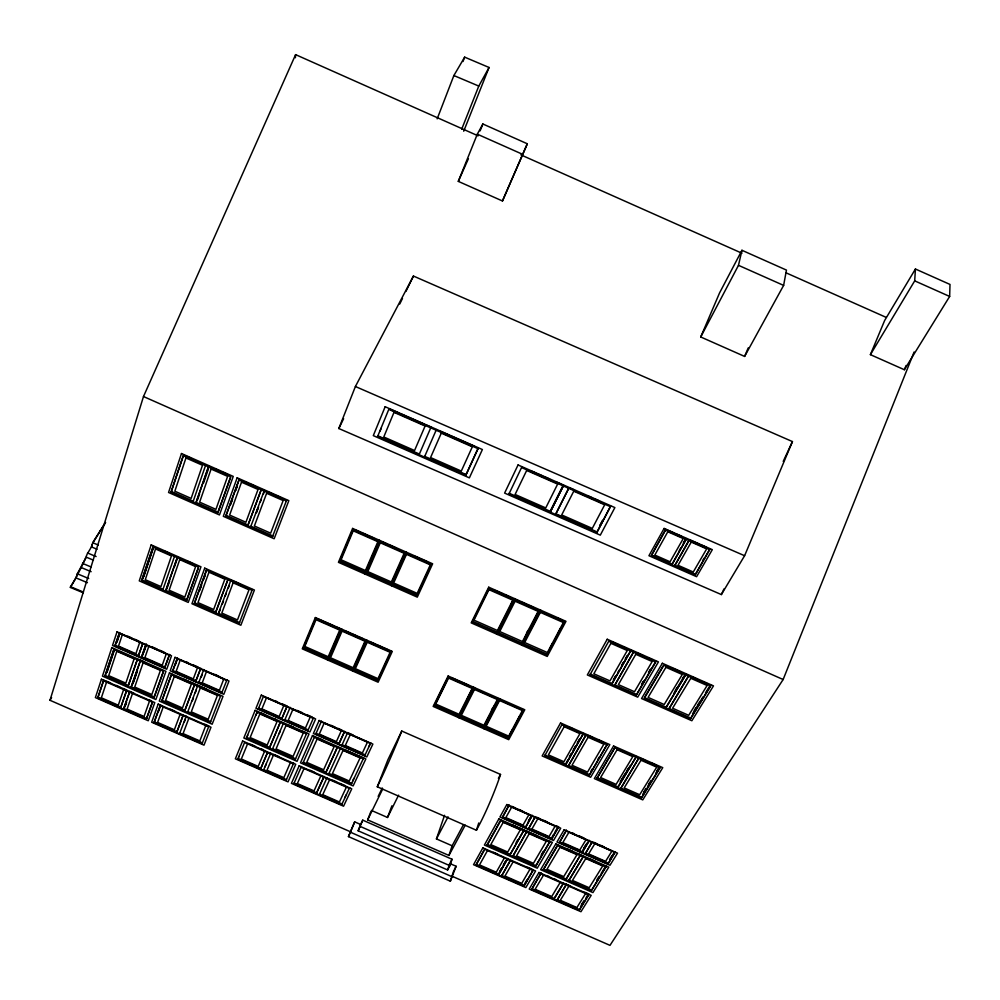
<?xml version="1.0" encoding="UTF-8"?>
<svg xmlns="http://www.w3.org/2000/svg" width="1000" height="1000" viewBox="0 0 1000 1000"><rect width="100%" height="100%" fill="white"/><g stroke="black" fill="none" stroke-linecap="round" stroke-linejoin="round"><path stroke-width="1.5" d="M949.65 296.45L950 284.438L915.425 269.012L884.638 320.513L870.4 354.65L904.362 369.725L949.65 296.45L914.7 280.863L915.425 269.012M295.4 57.75L295.6 54.638L478.137 135.85M783.625 285.4L786.45 270.087L741.95 250.287L719.562 292.925L700.725 336.975L744.613 356.425L783.625 285.4L738.487 265.325L741.95 250.287M690.45 718.775L710.713 686.038L663.8 665.312L644.25 698.388L690.45 718.775L710.863 685.263M695.113 575L710 548.913L695.113 575L651.363 555.763L665.775 529.438L674.087 533.1M688.838 675.537L668.763 709.2L688.05 676.85M666.125 707.188L665.962 707.962L686 674.287L666.125 707.188L644.438 697.613L663.188 665.875M596.925 778.475L615.188 747.125L596.925 778.475L641.375 798.037L660.275 766.988M688.475 541.112L674.575 565.962L689.075 540.487M672.087 564.075L671.925 564.8L686.562 538.587L672.087 564.075L651.538 555.037L665.775 529.438M639.1 757.663L620.5 788.85L638.3 758.988M608.013 863.95L615.288 851.762L608.013 863.95L559.35 842.6L566.375 830.288L559.35 842.6M591.237 890.863L606.312 866.188L591.237 890.863L543.25 869.837L557.75 844.875M618 786.888L617.812 787.663L636.375 756.462L618 786.888L597.125 777.7M611.938 683.6L630.975 650.3L611.75 684.362L611.938 683.6L590.212 674.013L590.013 674.762L636.263 695.175L655.863 661.287M531.638 889.475L541.05 873.125L531.638 889.475L579.15 910.288L588.125 895.387M592.325 841.675L585.163 853.925L591.55 842.95M582.413 851.838L582.212 852.625L589.362 840.375L582.413 851.838L559.562 841.812M633.812 651.55L614.55 685.588L633.05 652.887M589.237 775.387L607.388 744L589.237 775.387L544.725 755.812L544.95 755.037L565.85 764.237L565.638 765.013L583.45 733.45L565.85 764.237M580.562 854.887L565.8 879.712L580.562 854.887L577.712 853.637M566.438 884.262L556.838 900.512L566.438 884.262L570.662 886.1M568.913 880.2L568.713 880.987L583.5 856.175L568.913 880.2L591.438 890.075M554.175 898.462L553.962 899.25L563.55 882.987L554.175 898.462L531.85 888.688M586.188 734.663L568.337 766.2M502.337 817.588L509.062 805.125L502.337 817.588L551.512 839.163L558.288 827.613L558.5 826.825L555.763 825.625M551.512 839.163L558.5 826.825M535.525 866.45L549.925 841.45L535.525 866.45L487.025 845.188L500.85 819.925M523.987 886.125L533.337 869.75L523.987 886.125L475.975 865.1L484.237 849.862M535.288 816.637L528.425 829.025L534.55 817.925M526.888 831.338L512.75 856.462L526.888 831.338L530.95 833.125M525.675 826.938L525.45 827.725L532.288 815.325L525.675 826.938L502.575 816.812M550.487 511.425L563.6 485.288L550.262 512.112L550.487 511.425L509.225 493.275L508.963 493.963L596.812 532.587L610.65 506M523.138 831.388L509.812 855.175L523.688 830.812M509.888 861.1L501.45 876.25L510.4 860.575M498.775 874.2L498.537 874.975L507.7 858.512L498.775 874.2L476.225 864.325M83.25 592.788L70.375 587.425L70.588 586.725L76.062 577.938L77.312 573.775L86.337 557.188L93.413 560.15M87.725 553.2L91.438 546.9L92.725 542.712L105.337 522.587M91.55 547.087L92.4 544.3M100.375 530.862L100.588 530.163M351.425 832.2L50 700.288L143.488 396.538L295.6 54.638M547 655.013L547.225 654.262L523.138 643.625L522.9 644.375L547 655.013L564.788 621.337M508.65 737.638L484.712 727.113L484.462 727.862L508.413 738.4L523.7 709.587M476.425 830.25L478.25 826.812A39.663 3.713 -67 0 0 500.513 774.425L401.75 731.038L387.863 759.85L377.287 786.787L476.425 830.25L478.75 822.975M540.337 610.538L540.1 611.275L564.562 622.075M304.812 646.45L316.012 619.688L339.712 630.125L328.225 656.75L304.812 646.45L305.3 644.925M360.65 824.488L358.162 830.8L447.612 869.95L449.913 865.7L452.038 859.25L362.75 820.15L360.65 824.488L354.688 821.875L348.462 836.6L450.337 881.175L453.825 870.5M522.087 644.013L539.525 610.175L522.087 644.013L472.4 622.087L489.1 587.9M450.337 881.175L456.125 866.287L449.75 863.487L447.612 869.95M568.288 489.025L555.575 514.45L568.75 488.338M97.737 697.987L103.438 680.75L152.375 702.188L146.287 719.25L97.737 697.987L103.863 680.05M104.925 676.225L113.775 649.438L163.425 671.225L153.975 697.712L104.925 676.225L113.737 650.15M114.9 646.038L119.537 632.575L114.9 646.038L164.638 667.862L169.55 654.525L164.638 667.862M106.675 672.712L114.125 650.175M116.65 642.537L119.462 634.025M107.1 672.013L114.55 649.475M117.075 641.85L119.412 634.75M106.575 682.113L101.363 697.812L118.287 705.225L123.625 689.587M141.637 580.662L153.287 546.225L141.637 580.662L186.612 600.45L198.412 567.775M171.05 492.225L183.2 455.688L230.688 476.675L217.8 512.85L171.05 492.225L183.625 455.037M142.912 578.612L153.175 547.812M143.837 576.462L153.6 547.137M370.825 811.75L367.65 819.862L448.925 855.45L452.137 845.788L463.2 825.175M434.275 705.8L448.612 676.513L434.275 705.8L483.65 727.513L498.625 698.538M126.438 690.825L120.55 707.975L126.363 691.55M142.625 643.587L138.262 656.287L142.55 644.3M128.387 685.612L137.525 658.975L127.975 686.325L128.387 685.612L105.35 675.525M205.512 465.55L193.012 501.912L193.438 501.25L171.475 491.55M452.137 845.788L436.438 838.913L444.55 815.288M129.812 691.413L123.488 709.262L129.812 691.413L133.863 693.188M140.525 660.3L130.95 687.625L140.525 660.3L144.637 662.1M141.688 656.912L146.062 644.212L141.275 657.613L141.688 656.912L165.037 667.163M124.725 707.138L126.213 702.862M132.662 684.112L137.487 670.1M142.525 655.512L146.412 644.237M125.638 705.013L126.613 702.15M133.075 683.413L137.425 670.8M143.9 652L146.337 644.95M208.388 466.812L195.85 503.162L208.8 466.15M165.912 590.462L177.5 556.888L165.5 591.15L165.912 590.462L187.025 599.75M166.737 589.087L169.675 581.112M174.3 567.2L177.312 558.438M197.6 499.7L199.6 493.888M203.525 483.062L208.538 468.537M132.5 693.475L127.1 709.087L144.025 716.5L149.55 700.95M148.9 646.112L144.9 657.675L162.225 665.275L166.325 653.763M514.8 600.087L515.05 599.362L519.125 601.163M497.113 632.987L514.175 598.975M497.975 633.375L498.225 632.638L522.337 643.275M474.087 688.6L474.35 687.85L459.688 716.975M473.212 688.213L473.475 687.463L458.825 716.587M186.612 600.45L198.525 567.013L152.863 546.9M217.8 512.85L230.575 477.45M146.287 719.25L152.275 702.9M153.975 697.712L163.312 671.988M194.338 603.55L206.75 569.462L194.338 603.55L239.25 623.3L239.625 622.6L218.55 613.325L218.162 614.025L230.925 580.112M225.825 516.075L239.237 479.275L225.825 516.075L272.512 536.675L272.887 535.988L250.975 526.312L250.588 527L264.375 490.387L263.988 491.05M199.713 589.85L201.287 585.5M203.375 579.7L205.463 573.9M230.662 503.938L232.225 499.6M235.35 490.938L237.438 485.163M199.587 590.612L201.688 584.812M203.775 579.012L205.338 574.663M230.55 504.712L232.625 498.938M235.75 490.262L237.312 485.938M154.025 722.638L160.175 705.612L208.612 726.838L202.062 743.675L154.025 722.638L160.575 704.9M161.788 701.137L171.337 674.7L220.487 696.263L210.325 722.412L161.788 701.137L171.737 673.988M172.55 671.338L177.113 658.725L226.625 680.462L227 679.737L221.775 692.938L172.55 671.338L177.512 658.025M158.287 711.988L160.338 706.312M175.275 665.013L177.3 659.412M163.225 706.95L157.6 722.438L174.363 729.775L180.113 714.338M261.125 489.787L247.763 525.75L261.512 489.113M215.825 612.125L228.162 578.9L215.438 612.825L215.825 612.125L194.737 602.85M219.325 611.925L220.4 609.038M225.238 596.05L226.325 593.162M256.575 512.025L258.188 507.713M260.325 501.962L261.4 499.1M222.4 604.012L223.475 601.125M228.325 588.138L229.4 585.25M256.425 512.788L258.562 507.038M263.387 494.113L264.462 491.238M194.438 684.825L184.6 711.137L194.275 685.575M176.988 731.8L183.325 714.862L176.6 732.525L176.988 731.8L154.425 721.912M200.763 668.225L195.688 681.488L200.238 669.625M205.938 688.988L197.8 685.425L187.537 712.425L187.913 711.712L210.7 721.7L210.325 722.412M184.375 721.775L185.438 718.95M195.275 692.763L196.375 689.837M192.362 700.812L193.463 697.887M201.25 677.163L202.3 674.375M188.9 718.188L183.075 733.6L199.825 740.938L205.763 725.588M371.35 810.4L387.5 817.475L391.925 805.812M239.25 623.3L252.325 589.538L251.95 590.237L206.35 570.15M272.512 536.675L286.637 500.213L286.262 500.9L238.837 479.938M437.175 118.825L453.875 75.537L464.663 57.15L489.05 67.475L463.725 131.213M462.975 61.513L464.663 57.15M338.825 428.525L355.4 386.512L413.425 276.05L792.438 441.575L744.6 555.725L721.363 594.575L338.825 428.525L343.612 418.725M358.162 830.8L362.75 820.15M461.688 129.213L478.787 86.075L489.05 67.475M348.462 836.6L354.688 821.875M452.85 876.587L609.987 945.362L783.138 679.525L914.112 352M458.3 181.375L477.312 134.175L482.875 124L527.312 143.775L502.463 200.975L458.3 181.375L468.413 158.688M480.112 130.863L482.875 124M477.987 448.663L478.263 448L465.825 475.262L377.612 436.475L388.787 409.4L477.987 448.663L465.825 475.262M321.488 721.125L315.763 734.075L364.787 755.588L365.087 754.85L342.088 744.75L341.763 745.487L347.638 732.613L353.075 735M237.75 759.212L244.575 742.513L293.325 763.875L293.663 763.138L286.112 780.387L237.75 759.212L238.113 758.475L260.825 768.425L267.25 753.2M283.212 723.688L283.562 722.962L272.288 749.488L272.625 748.75L295.562 758.8L295.225 759.538L246.375 738.125L257.337 711.45L256.988 712.175L306.45 733.875M258.325 708.875L263.387 696.5L313.225 718.375L313.55 717.65L307.875 730.612L258.325 708.875L258.688 708.162L281.95 718.363L287.15 706.062L281.65 703.637M256.05 715.05L257.225 712.163M247.587 743.825L241.337 759.025L258.2 766.413L264.575 751.263M341.675 804.725L349.65 787.675L349.35 788.425L301.1 767.275L301.425 766.538L293.812 783.763L341.675 804.725L341.975 803.975L319.513 794.137L319.2 794.887L327.013 777.75M359.525 756.287L363.575 758.062L363.275 758.812L314.325 737.337L314.65 736.6L303.012 762.95L351.362 784.137L351.662 783.388L328.975 773.45L328.65 774.188L340.6 747.987L340.288 748.725M380.087 431.012L381.262 428.162M904.362 369.725L906.125 365.462M315.637 618.812L365.863 640.938L366.175 640.212L352.9 670L303.35 648.2L315.975 618.1M352.875 529.8L405.125 552.888L405.438 552.188L391.087 584.362L339.562 561.613L353.212 529.113M416.912 595.763L417.212 595.037L392.238 584.012L391.925 584.725L416.912 595.763L431.613 563.75L431.312 564.462L405.975 553.263L406.275 552.562M267.488 752.55L260.475 769.163L260.825 768.425M286.8 706.787L281.613 719.1L281.95 718.363M269.675 747.45L280.575 721.65L269.325 748.188L269.675 747.45L246.725 737.4L246.375 738.125M377.738 680.925L378.05 680.188L354.025 669.625L353.7 670.35L377.738 680.925L391.337 651.287L391.037 652.025L366.675 641.287M502.463 200.975L527.312 143.775M270.788 753.112L263.4 770.45L263.75 769.712L286.438 779.65L286.112 780.387M265.025 766.862L266.2 764.087M279.125 733.662L280.338 730.8M273.412 755.138L266.988 770.263L283.837 777.638L290.4 762.588M347.312 733.35L347.638 732.613M744.613 356.425L748.238 347.9M316.625 792.862L316.3 793.612L324.087 776.462L316.625 792.862L294.137 783.025L293.812 783.763M326.05 772.163L325.725 772.913L337.65 746.688L326.05 772.163L303.337 762.212L303.012 762.95M339.113 743.45L338.8 744.188L344.65 731.3L339.113 743.45L316.087 733.35L315.763 734.075M327.575 659.975L341.025 628.837M364.738 573.95L379.312 540.225M328.438 660.362L341.9 629.225M365.637 574.35L380.213 540.625M295.225 759.538L306.775 733.138L302.675 731.35M352.9 670L353.225 669.262L329.175 658.688L328.85 659.412M391.087 584.362L391.4 583.65L366.4 572.612L366.075 573.325M304.025 768.55L297.362 783.562L314.05 790.875L320.838 775.925M353.288 671.287L367.113 640.325M391.475 585.75L406.438 552.212M436.112 430.238L436.413 429.575L424.425 457.062L424.725 456.388L466.1 474.588M307.875 730.612L308.2 729.887L284.95 719.688L284.613 720.413L290.163 707.375L289.825 708.112M329.588 779.762L322.75 794.688L339.425 801.988L346.388 787.125M327.987 659.038L328.312 658.312L303.688 647.475L303.35 648.2M341.475 630.2L341.812 629.475M378.85 541.287L379.175 540.588M365.175 572.925L365.513 572.212L339.9 560.913L339.562 561.613M721.363 594.575L724 588.913M783.225 461.4L792.438 441.575M344.825 797.65L346.1 794.938M352.587 781.15L353.913 778.337M368.862 746.65L370.125 743.962M351.362 784.137L363.575 758.062M364.787 755.588L370.775 742.763M377.287 786.787L378.963 783.275A39.712 1.512 -66.4 0 0 401.75 731.038M508.963 493.963L521.862 466.912M304.762 646.213L305.113 645.5M378.175 796.388L382.262 787.987M367.65 819.862L382.688 789M399.738 304.025L402.475 298.425M405.9 291.438L413.425 276.05M238.825 757.025L239.175 756.3M247.438 735.938L247.8 735.212M472.4 622.087L488.837 588.625L539.275 610.913M377.612 436.475L377.938 435.825L419.387 454.05L419.087 454.712L431.012 427.2L426.825 425.35M387.5 817.475L398.6 795.15M562.9 485.975L550.95 510.025L562.675 486.662M511.45 603.725L514 598.913M496.562 634.062L514.475 598.587M497.425 634.45L515.363 598.975M467.45 698.75L472.925 687.95M458.363 717.513L473.7 687.262M459.225 717.887L474.562 687.65M202.062 743.675L202.438 742.95L179.887 733.075L179.513 733.787L186.25 716.15L185.863 716.862M526.5 633.212L527.913 630.475M525.288 636.95L530.05 628.038M522.337 645.438L540.675 610.163M491.488 710.212L492.887 707.5M491.737 711.1L494.55 705.725M491.488 711.85L494.988 705.138M483.65 727.513L498.375 699.287L448.338 677.25M483.975 728.775L499.675 698.713M221.775 692.938L222.15 692.212L199.05 682.087L198.663 682.788L203.762 669.538L203.375 670.25M599.788 525.675L602.65 520.237M599.575 526.388L602.45 520.938M596.812 532.587L610.45 506.7L521.613 467.587M700.725 336.975L738.487 265.325M436.438 838.913L448.062 816.838M550.188 647.938L552.375 643.825M558.225 632.863L560.425 628.75M550.688 647.312L552.875 643.2M558.737 632.238L560.925 628.112M510.163 734.062L512.312 730.05M517.325 720.7L519.462 716.7M509.2 736.15L512.788 729.475M517.8 720.125L519.95 716.112M508.413 738.4L523.462 710.337L499.188 699.65M448.925 855.45L465.213 825.175M450.312 862.425L452.038 859.25M197.413 686.137L197.8 685.425M498.387 778.337L500.513 774.425M454.4 869.45L456.125 866.287M475.975 865.1L484.725 849.325L533.125 870.537M487.025 845.188L500.613 820.7L549.712 842.237M487.512 850.537L479.513 864.9L496.262 872.237L504.375 857.938M544.725 755.812L562.225 724.112M590.013 674.762L608.713 641.3L655.688 662.05L636.263 695.175M683.238 543.15L685.525 539.125M679.275 550.562L680.788 547.888M683.838 542.525L685.362 539.837M500.213 870.55L501.7 867.938M503.188 865.325L505.425 861.4M516.125 842.588L517.663 839.887M528.55 820.738L530.763 816.875M499.237 872.638L501.475 868.713M503.7 864.8L505.938 860.875M528.325 821.513L530.538 817.65M569.55 756.575L571.075 753.9M573.375 749.887L575.662 745.875M577.188 743.2L579.487 739.188M613.3 679.987L615.575 675.987M621.663 665.337L623.175 662.675M625.462 658.688L626.987 656.025M566.275 762.7L567.812 760.025M569.338 757.35L571.625 753.325M573.162 750.65L575.45 746.637M577.75 742.625L579.275 739.95M613.862 679.412L615.375 676.75M617.663 672.75L619.188 670.088M621.462 666.1L623.75 662.1M625.275 659.438L627.55 655.45M513.15 861.787L504.975 876.05L521.712 883.375L530.013 869.163M585.413 736L568.55 765.425L589.438 774.613M702.55 560.812L704.1 558.138M541.112 855.238L543.475 851.213M524.65 883.763L526.938 879.875M541.688 854.675L543.263 851.988M552.15 836.812L553.663 834.25M555.163 831.675L556.663 829.112M641.663 684.175L643.213 681.525M648.637 672.25L650.188 669.613M590.625 771.737L592.175 769.075M597.638 759.75L599.2 757.087M641.475 684.938L643.8 680.962M648.462 673.012L650.788 669.038M543.25 869.837L557.537 845.662L606.125 866.975M543.538 875.1L535.138 889.262L551.712 896.525L560.225 882.412M569.025 832.1L562.8 842.588L579.775 850.037L586.087 839.587L570.45 832.725M50 700.288L51.6 697.613M870.4 354.65L914.7 280.863M620.163 781.9L624.95 773.962M626.538 771.312L628.138 768.675M675.375 690.4L676.963 687.775M682.513 678.562L684.9 674.613M620.763 781.35L630.35 765.487M673.612 693.8L683.15 678.012M583.775 848.2L586.087 844.375M582.812 850.263L587.438 842.625M568.913 886.213L560.337 900.3L576.888 907.55L585.6 893.525M174.312 556.35L174.737 555.675L162.775 589.963L163.188 589.275L142.062 579.975M643.713 792.262L646.15 788.312M648.587 784.362L651.025 780.425M656.712 771.213L659.163 767.275M694.312 710.425L695.925 707.812M697.55 705.2L699.975 701.275M642.712 794.362L645.975 789.1M647.6 786.462L649.225 783.838M655.738 773.312L658.988 768.05M692.537 713.825L698.2 704.663M700.625 700.738L703.062 696.812M705.487 692.887L709.538 686.338M641.375 798.037L660.113 767.775L614.987 747.9M70.375 587.425C76.938 576.325 82.875 564.888 87.613 553.013L96.112 556.562M581.525 904.538L583.913 900.688M596.7 880.15L599.05 876.375M609.538 859.513L611.9 855.713M580.538 906.612L582.125 904.05M586.112 897.638L587.712 895.075M601.2 873.4L605.112 867.113M611.725 856.5L614.087 852.7M579.15 910.288L588.725 894.9L540.837 873.913M92.825 542.9L105.612 522.513M70.588 586.725L83.462 592.1M92.725 542.712L98.362 545.075M91.438 546.9L97.075 549.25M82.475 563.362L91 566.925M81.213 567.537L91.137 571.688M77.312 573.775L88.713 578.538M76.062 577.938L87.425 582.688M453.875 75.537L478.787 86.075M355.4 386.512L744.6 555.725M274.762 700.612L277.512 701.825M297.05 710.4L302.55 712.812M306.675 714.625L312.175 717.038M331.025 725.312L335.112 727.113M337.837 728.312L341.925 730.1M127.837 636.213L131.988 638.038M134.75 639.25L138.887 641.062M151.588 646.637L157.113 649.062M159.875 650.275L164.025 652.1M185.712 661.625L188.45 662.825M192.562 664.625L198.025 667.025M214.7 674.338L218.8 676.137M150.238 646.7L164.975 653.175M321.163 721.862L370.475 743.512M119.113 633.263L169.137 655.225M511.8 806.325L515.887 808.125M518.625 809.325L522.725 811.125M536.65 817.237L540.75 819.038M543.475 820.238L547.575 822.038M571.775 832.663L574.487 833.85M578.538 835.625L583.95 838M593.675 842.262L597.725 844.05M600.425 845.238L604.487 847.013M508.825 805.9L558.288 827.613M566.163 831.062L615.112 852.55M115.325 645.337L138.688 655.588M172.95 670.625L196.075 680.775M528.65 828.25L551.725 838.375M585.363 853.125L608.2 863.15M183.962 679.35L188.038 681.137M190.75 682.325L194.825 684.112M261.438 713.25L265.538 715.05M273.738 718.65L276.475 719.85M289.025 725.35L293.125 727.15M318.712 738.375L322.762 740.163M346.012 750.362L350.062 752.138M352.762 753.325L356.825 755.1M511.7 824.675L517.137 827.062M519.85 828.25L523.913 830.037M533.663 834.312L537.725 836.1M567.725 849.262L572.013 851.137M590.625 859.312L594.913 861.188M131.363 686.912L154.375 697.013M162.188 700.425L184.988 710.425M487.262 844.412L510.05 854.4M512.975 855.688L535.737 865.662M543.462 869.05L566 878.925M106.562 681.225L110.625 683.012M116.025 685.375L120.087 687.15M122.788 688.337L126.85 690.113M148.725 699.7L151.425 700.888M170.525 709.262L174.788 711.125M204.725 724.25L208.988 726.112M250.662 744.287L254.95 746.175M260.675 748.675L263.538 749.938M273.637 754.362L279.363 756.862M309.925 770.263L314.175 772.125M332.663 780.225L336.912 782.087M339.75 783.325L345.4 785.812M493.5 852.288L497.762 854.163M527.663 867.262L531.925 869.125M546.675 875.588L549.487 876.825M553.7 878.675L556.512 879.9M584.712 892.262L588.925 894.112M98.175 697.275L120.975 707.262M123.912 708.55L146.688 718.538M501.675 875.475L524.212 885.337M557.05 899.725L579.35 909.488M360.275 826.462L449.913 865.7M350.55 832.275L452.65 876.963M676.862 534.312L681.025 536.15M690.625 540.375L698.925 544.038M701.7 545.25L705.85 547.075M531.6 471.2L535.775 473.038M538.562 474.263L542.737 476.1M545.513 477.325L549.688 479.162M556.65 482.225L560.812 484.062M570.363 488.263L574.525 490.1M588.425 496.213L592.587 498.05M595.363 499.275L599.538 501.1M665.612 530.15L709.862 549.637M390.5 409.363L398.888 413.05M401.675 414.288L405.875 416.125M408.663 417.362L424.025 424.125M440.6 431.413L448.963 435.1M451.763 436.325L455.938 438.175M458.738 439.4L474.075 446.15M674.737 565.237L695.275 574.275M555.812 513.763L597.013 531.875M668.925 708.425L690.6 717.987M614.738 684.837L636.45 694.412M226.225 515.4L248.15 525.075M196.262 502.488L218.2 512.175M640.512 758.288L644.75 760.15M651.812 763.263L656.05 765.125M569.3 727.225L573.55 729.087M587.6 735.275L591.838 737.15M598.9 740.263L603.15 742.125M562.013 724.875L607.188 744.775M233.775 581.375L239.488 583.888M164.725 551.263L169.013 553.15M187.5 561.287L191.788 563.175M318.75 619.325L322.912 621.163M325.688 622.375L334 626.038M336.775 627.263L340.938 629.1M345.875 631.263L349.938 633.062M352.638 634.25L356.7 636.038M359.412 637.225L363.475 639.012M371.05 642.362L375.112 644.137M377.812 645.337L381.875 647.125M384.575 648.312L388.638 650.1M452.762 678.337L456.9 680.163M459.663 681.388L467.95 685.037M434.562 705.05L459.1 715.837M459.95 716.225L483.913 726.762M620.688 788.062L641.55 797.25M143.488 396.538L783.138 679.525M672.237 668.2L680.5 671.85M692.975 677.362L697.1 679.188M702.6 681.612L708.1 684.05M613.05 642.375L618.562 644.812M622.7 646.637L625.462 647.862M637.95 653.375L643.462 655.812M647.6 657.638L653.1 660.075M494.675 590.363L503.038 594.05M505.812 595.275L510 597.125M521.85 602.362L525.925 604.163M528.65 605.363L532.725 607.163M558 618.337L562.075 620.138M355.938 530.312L360.037 532.125M362.775 533.337L366.875 535.15M369.613 536.35L373.713 538.162M381.488 541.6L387.125 544.1M389.938 545.337L395.575 547.825M414.725 556.287L418.95 558.15M421.763 559.4L427.388 561.888M244.8 481.737L247.587 482.962M250.375 484.188L254.55 486.037M268.55 492.225L272.725 494.075M275.5 495.3L279.675 497.137M186.412 456.262L190.588 458.113M215.763 469.237L219.938 471.075M222.725 472.312L226.912 474.162M472.675 621.362L497.362 632.25M477.312 134.175L522.263 154.162M520.913 154.887L741.963 253.225M786.175 272.887L886 317.3M101.425 679.212L95.388 697.588L148.262 720.75L154.775 702.588L101.425 679.212M111.838 647.575L102.45 676.125L155.863 699.538L165.963 671.325L111.838 647.575M117.013 631.862L112.525 645.475L166.713 669.25L171.525 655.788L117.013 631.862M151.188 544.875L139.262 580.862L188.238 602.413L200.963 566.8L151.188 544.875M181.475 453.525L168.562 492.475L219.475 514.938L233.238 476.4L181.475 453.525M116.812 651.263L108.713 675.65L125.825 683.15L134.113 658.863L116.812 651.263M122.387 634.475L118.525 646.1L135.863 653.713L139.812 642.125L122.387 634.475M155.55 548.962L145.275 579.7L160.975 586.6L171.45 555.962L155.55 548.962M185.95 457.95L174.838 491.213L191.15 498.4L202.488 465.25L185.95 457.95M143.112 662.812L134.725 687.05L151.825 694.55L160.413 670.4L143.112 662.812M179.737 559.612L169.137 590.2L184.825 597.087L195.625 566.613L179.737 559.612M211.1 469.062L199.638 502.15L215.938 509.35L227.638 476.362L211.1 469.062M204.713 568.138L191.938 603.737L240.85 625.25L254.412 590.025L204.713 568.138M237.15 477.8L223.312 516.312L274.163 538.75L288.837 500.637L237.15 477.8M158.2 704.087L151.675 722.237L204 745.163L210.987 727.225L158.2 704.087M169.45 672.85L159.3 701.05L212.162 724.212L223.025 696.35L169.45 672.85M175.037 657.337L170.2 670.788L223.825 694.312L229 681.012L175.037 657.337M208.975 572.188L197.975 602.587L213.65 609.475L224.85 579.175L208.975 572.188M241.513 482.175L229.625 515.062L245.912 522.25L258.038 489.462L241.513 482.175M174.288 676.488L165.55 700.562L182.475 707.975L191.412 684L174.288 676.488M180.3 659.9L176.137 671.388L193.3 678.913L197.562 667.475L180.3 659.9M233.125 582.825L221.812 613.062L237.463 619.95L249 589.812L233.125 582.825M266.637 493.263L254.387 525.988L270.663 533.175L283.15 500.562L266.637 493.263M200.325 687.913L191.287 711.85L208.212 719.262L217.438 695.413L200.325 687.913M206.537 671.413L202.237 682.837L219.387 690.362L223.787 678.988L206.537 671.413M242.625 741L235.362 758.8L288.038 781.875L295.75 764.287L242.625 741M255.113 710.337L243.837 738.012L297.05 761.325L309.037 734L255.113 710.337M261.325 695.113L255.95 708.312L309.913 731.988L315.625 718.95L261.325 695.113M385.15 406.737L373.3 435.625L469.375 477.863L482.388 449.538L385.15 406.737M259.85 713.938L250.15 737.55L267.2 745.025L277.087 721.488L259.85 713.938M266.537 697.663L261.913 708.925L279.188 716.513L283.9 705.288L266.537 697.663M394 412.337L383.775 436.987L414.562 450.513L425.1 426.025L394 412.337M315.363 617.537L302.275 648.85L378.113 682.212L392.3 651.413L315.363 617.537M352.612 528.425L338.438 562.337L417.287 597.137L432.638 563.787L352.612 528.425M353.225 530.812L341.087 559.788L365.438 570.538L377.875 541.7L353.225 530.812M286.062 725.425L276.062 748.913L293.1 756.375L303.288 732.987L286.062 725.425M292.95 709.25L288.175 720.45L305.438 728.025L310.3 716.875L292.95 709.25M342.038 631.138L330.513 657.75L353.15 667.712L364.95 641.237L342.038 631.138M380.3 542.775L367.825 571.587L391.362 581.975L404.137 553.3L380.3 542.775M441.287 433.15L430.575 457.562L461.3 471.075L472.325 446.825L441.287 433.15M299.175 765.788L291.425 783.363L343.562 806.2L351.763 788.825L299.175 765.788M312.5 735.525L300.475 762.825L353.137 785.913L365.863 758.925L312.5 735.525M319.125 720.487L313.387 733.512L366.8 756.95L372.875 744.087L319.125 720.487M317.1 739.05L306.762 762.375L323.625 769.762L334.162 746.538L317.1 739.05M324.225 722.987L319.3 734.112L336.4 741.612L341.413 730.525L324.225 722.987M367.2 642.225L355.375 668.688L378 678.65L390.1 652.312L367.2 642.225M406.475 554.338L393.675 583L417.188 593.375L430.3 564.862L406.475 554.338M343.038 750.425L332.413 773.612L349.263 781L360.087 757.9L343.038 750.425M350.363 734.463L345.3 745.512L362.375 753.012L367.537 742L350.363 734.463M518.05 464.963L504.613 493.088L600.3 535.15L614.875 507.587L518.05 464.963M526.675 470.462L515.1 494.462L545.75 507.938L557.638 484.087L526.675 470.462M488.713 587.2L471.2 622.875L547.238 656.425L565.975 621.337L488.713 587.2M488.963 589.663L473.975 620.15L497.45 630.513L512.762 600.175L488.963 589.663M448.125 676L433.162 706.425L508.725 739.663L524.775 709.762L448.125 676M448.562 678.062L435.75 704.05L459.087 714.312L472.175 688.45L448.562 678.062M515.087 601.213L499.75 631.525L522.45 641.55L538.1 611.375L515.087 601.213M573.75 491.188L561.7 514.95L592.3 528.4L604.675 504.8L573.75 491.188M474.487 689.475L461.362 715.325L483.925 725.25L497.325 699.525L474.487 689.475M540.363 612.375L524.675 642.525L547.362 652.537L563.362 622.537L540.363 612.375M499.562 700.512L486.138 726.213L508.675 736.137L522.388 710.562L499.562 700.512M482.85 847.862L473.537 864.675L525.837 887.575L535.6 870.975L482.85 847.862M498.862 818.913L484.412 845.037L537.238 868.188L552.388 842.387L498.862 818.913M506.825 804.538L499.925 817L553.5 840.5L560.725 828.2L506.825 804.538M664.1 528.425L648.938 555.725L696.6 576.688L712.325 549.663L664.1 528.425M503.212 822.325L490.8 844.625L507.713 852.038L520.325 829.825L503.212 822.325M511.763 806.963L505.85 817.6L522.987 825.125L529 814.525L511.763 806.963M560.562 722.95L542.163 755.938L590.65 777.262L609.812 744.638L560.562 722.95M607.225 639.25L587.337 674.938L637.712 697.163L658.438 661.875L607.225 639.25M667.812 531.763L654.812 555.075L670.075 561.788L683.238 538.55L667.812 531.763M564.188 726.7L548.4 754.875L563.925 761.712L579.925 733.637L564.188 726.7M610.913 643.312L593.837 673.787L609.975 680.9L627.275 650.537L610.913 643.312M691.263 542.087L678.025 565.288L693.275 572L706.675 548.875L691.263 542.087M529.225 833.737L516.525 855.9L533.425 863.312L546.325 841.237L529.225 833.737M537.975 818.475L531.925 829.038L549.05 836.562L555.2 826.025L537.975 818.475M588.112 737.25L572.013 765.263L587.537 772.087L603.85 744.175L588.112 737.25M635.8 654.3L618.375 684.613L634.5 691.725L652.15 661.538L635.8 654.3M538.987 872.463L529.212 889.05L580.962 911.712L591.188 895.337L538.987 872.463M555.825 843.9L540.638 869.675L592.913 892.588L608.8 867.138L555.825 843.9M564.188 829.725L556.95 842.013L609.963 865.275L617.537 853.138L564.188 829.725M613.575 745.987L594.35 778.587L642.763 799.887L662.763 767.65L613.575 745.987M662.35 663.275L641.55 698.538L691.862 720.738L713.487 685.875L662.35 663.275M617.1 749.712L600.6 777.55L616.112 784.375L632.812 756.625L617.1 749.712M665.938 667.288L648.088 697.4L664.2 704.513L682.275 674.513L665.938 667.288M560.037 847.25L547 869.262L563.737 876.6L576.975 854.688L560.037 847.25M641 760.238L624.188 787.925L639.688 794.737L656.712 767.15L641 760.238M690.775 678.275L672.588 708.225L688.7 715.325L707.113 685.487L690.775 678.275M585.788 858.55L572.45 880.413L589.188 887.75L602.7 865.975L585.788 858.55M594.975 843.487L588.612 853.913L605.562 861.363L612.013 850.975L594.975 843.487"/></g></svg>
